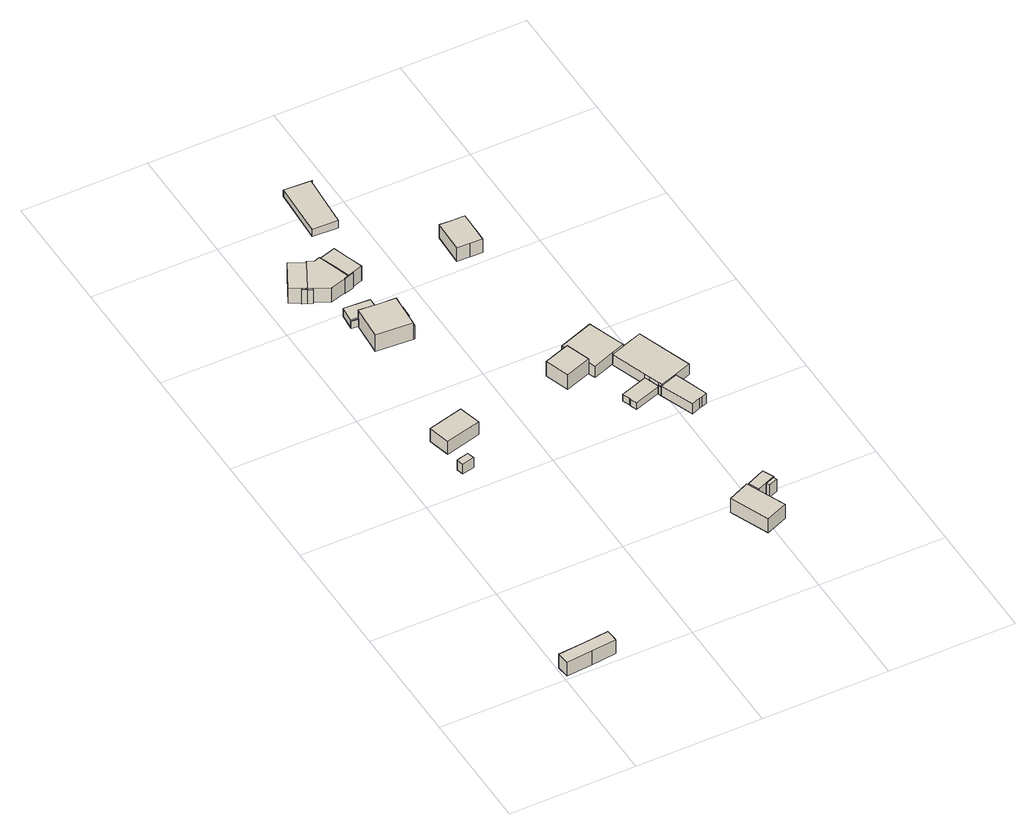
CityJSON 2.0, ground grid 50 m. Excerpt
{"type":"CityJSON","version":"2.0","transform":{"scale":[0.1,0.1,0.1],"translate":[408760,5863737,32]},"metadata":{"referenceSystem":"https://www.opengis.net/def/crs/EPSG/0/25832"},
"CityObjects":{
"building1":{"type":"Building","attributes":{"Gemeindeschluessel":"03454033","AbsoluteHoehe":"33.897","MittlereTraufHoehe":"39.947","Firsthoehe":"41.366","function":"31001_1130","roofType":"3100","measuredHeight":7.47},"address":[{"country":"Germany","locality":"Lorup"}],"geometry":[{"type":"MultiSurface","lod":"1","boundaries":[[[0,1,2,3,4,5,6]],[[7,8,9,10,11,12,13]],[[7,13,6,5]],[[8,7,5,4]],[[9,8,4,3]],[[10,9,3,2]],[[11,10,2,1]],[[12,11,1,0]],[[13,12,0,6]]]}]},
"building2":{"type":"Building","attributes":{"Gemeindeschluessel":"03454033","AbsoluteHoehe":"33.875","MittlereTraufHoehe":"38.46","Firsthoehe":"39.162","function":"31001_2000","roofType":"2100","measuredHeight":5.29},"address":[{"country":"Germany","locality":"Lorup"}],"geometry":[{"type":"MultiSurface","lod":"1","boundaries":[[[14,15,16,17]],[[18,19,20,21]],[[18,21,17,16]],[[19,18,16,15]],[[20,19,15,14]],[[21,20,14,17]]]}]},
"building3":{"type":"Building","attributes":{"Gemeindeschluessel":"03454033","AbsoluteHoehe":"33.884","MittlereTraufHoehe":"37.423","Firsthoehe":"42.64","function":"31001_1000","roofType":"3100","measuredHeight":8.76},"address":[{"country":"Germany","locality":"Lorup","thoroughfareNumber":"38","thoroughfareName":"Werlter Straße"}],"geometry":[{"type":"MultiSurface","lod":"1","boundaries":[[[22,23,24,25]],[[26,27,28,29]],[[26,29,25,24]],[[27,26,24,23]],[[28,27,23,22]],[[29,28,22,25]]]}]},
"building4":{"type":"Building","attributes":{"Gemeindeschluessel":"03454033","AbsoluteHoehe":"35.274","MittlereTraufHoehe":"38.463","Firsthoehe":"39.779","function":"31001_2000","roofType":"3200","measuredHeight":4.5},"address":[{"country":"Germany","locality":"Lorup"}],"children":["building4-1"],"geometry":[{"type":"MultiSurface","lod":"1","boundaries":[[[30,31,32,33]],[[34,35,36,37]],[[34,37,33,32]],[[35,34,32,31]],[[30,38,39,40,35,31]],[[37,36,30,33]],[[38,36,40,39]]]}]},
"building4-1":{"type":"BuildingPart","attributes":{"AbsoluteHoehe":"35.274","MittlereTraufHoehe":"38.463","Firsthoehe":"38.463","roofType":"1000","measuredHeight":3.19},"parents":["building4"],"geometry":[{"type":"MultiSurface","lod":"1","boundaries":[[[38,41,42,39]],[[43,44,36,40]],[[43,40,39,42]],[[44,43,42,41]],[[36,44,41,38]],[[39,40,36,38]]]}]},
"building5":{"type":"Building","attributes":{"Gemeindeschluessel":"03454033","AbsoluteHoehe":"34.871","MittlereTraufHoehe":"41.29","Firsthoehe":"43.918","function":"31001_1000","roofType":"3500","measuredHeight":9.05},"address":[{"country":"Germany","locality":"Lorup","thoroughfareNumber":"36","thoroughfareName":"Werlter Straße"}],"children":["building5-1","building5-2"],"geometry":[{"type":"MultiSurface","lod":"1","boundaries":[[[45,46,47,48,49,50,51,52]],[[53,54,55,56,57,58,59,60]],[[53,60,52,51]],[[54,53,51,50]],[[55,54,50,49]],[[56,55,49,48]],[[57,56,48,47]],[[46,61,62,47]],[[59,58,46,45]],[[52,63,64,45]],[[61,58,57,62]],[[63,60,59,64]]]}]},
"building5-1":{"type":"BuildingPart","attributes":{"AbsoluteHoehe":"34.871","MittlereTraufHoehe":"41.29","Firsthoehe":"41.29","roofType":"1000","measuredHeight":6.42},"parents":["building5"],"geometry":[{"type":"MultiSurface","lod":"1","boundaries":[[[65,66,62,61]],[[57,67,68,58]],[[67,57,62,66]],[[68,67,66,65]],[[58,68,65,61]],[[57,58,61,62]]]}]},
"building5-2":{"type":"BuildingPart","attributes":{"AbsoluteHoehe":"34.871","MittlereTraufHoehe":"41.29","Firsthoehe":"41.29","roofType":"1000","measuredHeight":6.42},"parents":["building5"],"geometry":[{"type":"MultiSurface","lod":"1","boundaries":[[[69,70,64,63]],[[59,71,72,60]],[[71,59,64,70]],[[72,71,70,69]],[[60,72,69,63]],[[59,60,63,64]]]}]},
"building6":{"type":"Building","attributes":{"Gemeindeschluessel":"03454033","AbsoluteHoehe":"35.544","MittlereTraufHoehe":"42.247","Firsthoehe":"42.247","function":"31001_1000","roofType":"1000","measuredHeight":6.7},"address":[{"country":"Germany","locality":"Lorup","thoroughfareNumber":"34","thoroughfareName":"Werlter Straße"}],"children":["building6-1","building6-2","building6-3","building6-4"],"geometry":[{"type":"MultiSurface","lod":"1","boundaries":[[[73,74,75,76,77,78,79,80,81,82]],[[83,84,85,86,87,88,89,90,91,92]],[[83,92,82,81]],[[80,84,93,94,81]],[[86,85,79,78]],[[87,86,78,77]],[[88,87,77,76]],[[89,88,76,75]],[[92,91,73,82]],[[93,84,83,94]],[[79,85,95,96]],[[96,95,84,80]],[[97,98,89,75]],[[74,90,98,97]],[[91,90,74,73]]]}]},
"building6-1":{"type":"BuildingPart","attributes":{"AbsoluteHoehe":"35.544","MittlereTraufHoehe":"41.794","Firsthoehe":"42.592","roofType":"3100","measuredHeight":7.05},"parents":["building6"],"geometry":[{"type":"MultiSurface","lod":"1","boundaries":[[[94,93,99,100,101,102]],[[103,104,105,84,83,106]],[[103,106,102,101]],[[104,103,101,100]],[[105,104,100,99]],[[106,83,94,102]],[[93,84,105,99]],[[83,84,93,94]]]}]},
"building6-2":{"type":"BuildingPart","attributes":{"AbsoluteHoehe":"35.544","MittlereTraufHoehe":"42.367","Firsthoehe":"42.367","roofType":"1000","measuredHeight":6.82},"parents":["building6"],"geometry":[{"type":"MultiSurface","lod":"1","boundaries":[[[107,108,109,110,111]],[[91,90,112,113,114]],[[91,114,111,110]],[[109,74,73,110]],[[113,112,108,107]],[[114,113,107,111]],[[74,90,91,73]],[[112,90,109,108]]]}]},
"building6-3":{"type":"BuildingPart","attributes":{"AbsoluteHoehe":"35.544","MittlereTraufHoehe":"41.488","Firsthoehe":"44.29","roofType":"3100","measuredHeight":8.74},"parents":["building6"],"geometry":[{"type":"MultiSurface","lod":"1","boundaries":[[[109,108,115,116,117,118,119]],[[89,120,121,122,112,90,98]],[[118,75,97,119]],[[120,89,118,117]],[[121,120,117,116]],[[122,121,116,115]],[[112,122,115,108]],[[119,97,74,109]],[[75,89,98,97]],[[109,90,112,108]],[[98,90,74,97]]]}]},
"building6-4":{"type":"BuildingPart","attributes":{"AbsoluteHoehe":"35.544","MittlereTraufHoehe":"41.594","Firsthoehe":"44.288","roofType":"3100","measuredHeight":8.74},"parents":["building6"],"geometry":[{"type":"MultiSurface","lod":"1","boundaries":[[[123,124,125,126,127,128,129]],[[130,131,132,85,95,84,105]],[[130,105,129,128]],[[131,130,128,127]],[[132,131,127,126]],[[85,132,126,125]],[[124,96,79,125]],[[123,80,96,124]],[[129,99,93,123]],[[96,95,85,79]],[[84,95,96,80]],[[99,105,84,93]]]}]},
"building7":{"type":"Building","attributes":{"Gemeindeschluessel":"03454033","AbsoluteHoehe":"35.152","MittlereTraufHoehe":"41.463","Firsthoehe":"42.548","function":"51009_1610","roofType":"3100","measuredHeight":7.4},"address":[{"country":"Germany","locality":"Lorup"}],"geometry":[{"type":"MultiSurface","lod":"1","boundaries":[[[133,134,135,136]],[[137,138,139,140]],[[137,140,136,135]],[[138,137,135,134]],[[139,138,134,133]],[[140,139,133,136]]]}]},
"building8":{"type":"Building","attributes":{"Gemeindeschluessel":"03454033","AbsoluteHoehe":"35.162","MittlereTraufHoehe":"38.022","Firsthoehe":"39.252","function":"31001_2000","roofType":"3100","measuredHeight":4.09},"address":[{"country":"Germany","locality":"Lorup"}],"children":["building8-1","building8-2"],"geometry":[{"type":"MultiSurface","lod":"1","boundaries":[[[141,142,143,144]],[[145,146,147,148]],[[143,145,149,150]],[[146,145,143,142]],[[147,146,142,141]],[[144,148,151,152,153,141]],[[150,149,148,144]],[[152,151,147,153]]]}]},
"building8-1":{"type":"BuildingPart","attributes":{"AbsoluteHoehe":"35.162","MittlereTraufHoehe":"38.022","Firsthoehe":"38.022","roofType":"1000","measuredHeight":2.86},"parents":["building8"],"geometry":[{"type":"MultiSurface","lod":"1","boundaries":[[[153,152,154,155]],[[156,151,147,157]],[[156,158,159,154]],[[151,156,154,152]],[[157,147,153,155]],[[147,151,152,153]]]}]},
"building8-2":{"type":"BuildingPart","attributes":{"BezugspunktDach":"4000","AbsoluteHoehe":"35.162","MittlereTraufHoehe":"38.662","Firsthoehe":"38.662","measuredHeight":3.5},"parents":["building8"],"geometry":[{"type":"MultiSurface","lod":"1","boundaries":[[[160,161,162,163]],[[148,164,165,149]],[[148,149,163,162]],[[164,148,162,161]],[[165,164,161,160]],[[149,165,160,163]]]}]},
"building9":{"type":"Building","attributes":{"Gemeindeschluessel":"03454033","AbsoluteHoehe":"32.853","MittlereTraufHoehe":"37.211","Firsthoehe":"41.58","function":"31001_1000","roofType":"3300","measuredHeight":8.73},"address":[{"country":"Germany","locality":"Lorup","thoroughfareNumber":"35","thoroughfareName":"Werlter Straße"}],"children":["building9-1","building9-2","building9-3"],"geometry":[{"type":"MultiSurface","lod":"1","boundaries":[[[166,167,168,169]],[[170,171,172,173]],[[170,173,169,168]],[[171,170,168,167]],[[166,172,174,175,176,167]],[[173,172,166,169]],[[175,174,171,176]]]}]},
"building9-1":{"type":"BuildingPart","attributes":{"AbsoluteHoehe":"32.853","MittlereTraufHoehe":"37.805","Firsthoehe":"39.339","roofType":"5000","measuredHeight":6.49},"parents":["building9"],"geometry":[{"type":"MultiSurface","lod":"1","boundaries":[[[177,178,179,180]],[[181,182,183,184]],[[181,184,180,179]],[[183,182,178,177]],[[184,183,177,180]],[[182,181,179,178]]]}]},
"building9-2":{"type":"BuildingPart","attributes":{"AbsoluteHoehe":"32.853","MittlereTraufHoehe":"37.211","Firsthoehe":"37.211","roofType":"1000","measuredHeight":4.36},"parents":["building9"],"geometry":[{"type":"MultiSurface","lod":"1","boundaries":[[[185,176,175,186]],[[174,171,187,188]],[[174,188,186,175]],[[187,171,176,185]],[[186,188,189,190]],[[171,174,175,176]],[[190,189,187,185]]]}]},
"building9-3":{"type":"BuildingPart","attributes":{"AbsoluteHoehe":"32.853","MittlereTraufHoehe":"37.805","Firsthoehe":"40.016","roofType":"3100","measuredHeight":7.16},"parents":["building9"],"geometry":[{"type":"MultiSurface","lod":"1","boundaries":[[[191,192,193,194]],[[189,187,195,182]],[[193,189,181,179,178,194]],[[192,185,190,193]],[[195,187,192,191]],[[182,195,191,194]],[[179,181,182,178]],[[185,187,189,190]]]}]},
"building10":{"type":"Building","attributes":{"Gemeindeschluessel":"03454033","AbsoluteHoehe":"33.063","MittlereTraufHoehe":"37.703","Firsthoehe":"42.046","function":"31001_1000","roofType":"3100","measuredHeight":8.98},"address":[{"country":"Germany","locality":"Lorup","thoroughfareNumber":"2","thoroughfareName":"Kamp"}],"geometry":[{"type":"MultiSurface","lod":"1","boundaries":[[[196,197,198,199]],[[200,201,202,203]],[[200,203,199,198]],[[201,200,198,197]],[[202,201,197,196]],[[203,202,196,199]]]}]},
"building11":{"type":"Building","attributes":{"Gemeindeschluessel":"03454033","AbsoluteHoehe":"32.515","MittlereTraufHoehe":"35.517","Firsthoehe":"35.978","function":"31001_2000","roofType":"3100","measuredHeight":3.46},"address":[{"country":"Germany","locality":"Lorup"}],"geometry":[{"type":"MultiSurface","lod":"1","boundaries":[[[204,205,206,207,208,209,210,211,212]],[[213,214,215,216,217,218,219,220,221]],[[213,221,212,211]],[[214,213,211,210]],[[215,214,210,209]],[[216,215,209,208]],[[217,216,208,207]],[[218,217,207,206]],[[219,218,206,205]],[[220,219,205,204]],[[221,220,204,212]]]}]},
"building12":{"type":"Building","attributes":{"Gemeindeschluessel":"03454033","AbsoluteHoehe":"32.87","MittlereTraufHoehe":"36.509","Firsthoehe":"42.335","function":"31001_2000","roofType":"3100","measuredHeight":9.46},"address":[{"country":"Germany","locality":"Lorup"}],"geometry":[{"type":"MultiSurface","lod":"1","boundaries":[[[222,223,224,225,226,227,228,229,230]],[[231,232,233,234,235,236,237,238,239]],[[231,239,230,229]],[[232,231,229,228]],[[233,232,228,227]],[[234,233,227,226]],[[235,234,226,225]],[[236,235,225,224]],[[237,236,224,223]],[[238,237,223,222]],[[239,238,222,230]]]}]},
"building13":{"type":"Building","attributes":{"Gemeindeschluessel":"03454033","AbsoluteHoehe":"34.299","MittlereTraufHoehe":"40.011","Firsthoehe":"42.128","function":"31001_1000","roofType":"3100","measuredHeight":7.83},"address":[{"country":"Germany","locality":"Lorup","thoroughfareNumber":"31","thoroughfareName":"Werlter Straße"}],"geometry":[{"type":"MultiSurface","lod":"1","boundaries":[[[240,241,242,243,244,245,246]],[[247,248,249,250,251,252,253]],[[247,253,246,245]],[[248,247,245,244]],[[249,248,244,243]],[[250,249,243,242]],[[251,250,242,241]],[[252,251,241,240]],[[253,252,240,246]]]}]},
"building14":{"type":"Building","attributes":{"Gemeindeschluessel":"03454033","AbsoluteHoehe":"32.407","MittlereTraufHoehe":"37.049","Firsthoehe":"38.439","function":"31001_2000","roofType":"3100","measuredHeight":6.03},"address":[{"country":"Germany","locality":"Lorup"}],"children":["building14-1","building14-2"],"geometry":[{"type":"MultiSurface","lod":"1","boundaries":[[[254,255,256,257,258,259,260,261,262,263,264]],[[265,266,267,268,269,270,271,272,273,274,275]],[[263,276,277,278,264]],[[262,279,280,263]],[[267,266,262,261]],[[268,267,261,260]],[[269,268,260,259]],[[270,269,259,258]],[[271,270,258,257]],[[272,271,257,256]],[[273,272,256,255]],[[274,273,255,254]],[[264,278,281,254]],[[276,265,282,277]],[[277,282,275,278]],[[279,266,265,280]],[[275,274,281,278]]]}]},
"building14-1":{"type":"BuildingPart","attributes":{"AbsoluteHoehe":"32.407","MittlereTraufHoehe":"36.952","Firsthoehe":"37.505","roofType":"3100","measuredHeight":5.1},"parents":["building14"],"geometry":[{"type":"MultiSurface","lod":"1","boundaries":[[[283,284,285,281,277,286,287,288]],[[289,290,282,274,291,292,293,294]],[[289,294,288,287]],[[290,289,287,286]],[[276,280,295,286]],[[291,274,281,285]],[[292,291,285,284]],[[293,292,284,283]],[[294,293,283,288]],[[277,282,265,276]],[[280,265,290,295]],[[278,275,282,277]],[[281,274,275,278]]]}]},
"building14-2":{"type":"BuildingPart","attributes":{"AbsoluteHoehe":"32.407","MittlereTraufHoehe":"36.314","Firsthoehe":"36.314","roofType":"1000","measuredHeight":3.91},"parents":["building14"],"geometry":[{"type":"MultiSurface","lod":"1","boundaries":[[[295,280,279,296]],[[266,265,290,297]],[[266,297,296,279]],[[297,290,295,296]],[[265,266,279,280]],[[290,265,280,295]]]}]}
},
"vertices":[
[209,21,84],[208,29,84],[205,71,84],[103,61,84],[1,52,84],[6,2,84],[108,11,84],[6,2,19],[1,52,19],[103,61,19],[205,71,19],[208,29,19],[209,21,19],[108,11,19],
[179,1104,65],[186,1075,65],[235,1087,65],[227,1116,65],[235,1087,19],[186,1075,19],[179,1104,19],[227,1116,19],
[307,1311,80],[167,1275,80],[189,1188,80],[330,1224,80],[189,1188,19],[167,1275,19],[307,1311,19],[330,1224,19],
[198,1900,71],[303,1892,71],[307,1957,71],[203,1964,71],[307,1957,33],[303,1892,33],[198,1900,33],[203,1964,33],[198,1900,65],[226,1898,65],[226,1898,33],
[198,1896,65],[225,1894,65],[225,1894,33],[198,1896,33],
[364,1794,106],[367,1842,106],[370,1888,106],[303,1892,106],[226,1898,106],[225,1894,106],[216,1758,106],[361,1748,106],[216,1758,29],[225,1894,29],[226,1898,29],[303,1892,29],[370,1888,29],[367,1842,29],[364,1794,29],[361,1748,29],[367,1842,93],[370,1888,93],[361,1748,93],[364,1794,93],
[372,1842,93],[375,1887,93],[375,1887,29],[372,1842,29],
[366,1748,93],[369,1793,93],[369,1793,29],[366,1748,29],
[263,2063,102],[282,2069,102],[242,2194,102],[240,2201,102],[214,2192,102],[190,2205,102],[186,2198,102],[127,2082,102],[145,2073,102],[202,2044,102],[145,2073,35],[127,2082,35],[186,2198,35],[190,2205,35],[214,2192,35],[240,2201,35],[242,2194,35],[282,2069,35],[263,2063,35],[202,2044,35],[127,2082,100],[145,2073,100],[157,2140,35],[157,2140,102],[262,2132,102],[262,2132,35],
[109,2091,100],[107,2087,100],[125,2078,100],[143,2069,100],[125,2078,35],[107,2087,35],[109,2091,35],[143,2069,35],
[303,2072,104],[302,2076,104],[282,2069,104],[263,2063,104],[264,2059,104],[302,2076,35],[303,2072,35],[264,2059,35],
[345,2090,104],[325,2152,104],[305,2214,104],[242,2194,104],[262,2132,104],[305,2214,35],[325,2152,35],[345,2090,35],
[127,2082,104],[157,2140,104],[186,2198,104],[128,2228,104],[98,2170,104],[68,2112,104],[109,2091,104],[68,2112,35],[98,2170,35],[128,2228,35],
[364,1794,100],[369,1793,100],[372,1842,100],[367,1842,100],[372,1842,32],[369,1793,32],[364,1794,32],[367,1842,32],
[317,2595,66],[305,2372,66],[406,2367,66],[419,2589,66],[406,2367,32],[305,2372,32],[317,2595,32],[419,2589,32],[419,2588,32],[419,2588,66],[366,2592,32],[366,2592,60],[317,2595,60],
[366,2596,60],[318,2599,60],[366,2596,32],[318,2599,32],[317,2599,32],[317,2599,60],
[425,2587,67],[425,2589,67],[419,2589,67],[419,2588,67],[425,2589,32],[425,2587,32],
[1059,349,74],[994,505,74],[908,467,74],[972,313,74],[908,467,9],[994,505,9],[1059,349,9],[972,313,9],[1016,450,9],[1016,450,52],[994,505,52],
[1100,483,66],[1095,497,66],[1058,482,66],[1064,469,66],[1058,482,9],[1095,497,9],[1100,483,9],[1064,469,9],
[1004,509,52],[1027,455,52],[1004,509,9],[1027,455,9],[1022,467,9],[1022,467,52],
[1076,541,69],[1004,509,69],[1022,467,69],[1095,497,69],[1076,541,9],
[786,1416,79],[683,1380,79],[715,1284,79],[818,1320,79],[715,1284,11],[683,1380,11],[786,1416,11],[818,1320,11],
[982,1120,36],[986,1121,36],[976,1152,36],[972,1163,36],[965,1183,36],[857,1147,36],[867,1116,36],[869,1111,36],[878,1085,36],[869,1111,5],[867,1116,5],[857,1147,5],[965,1183,5],[972,1163,5],[976,1152,5],[986,1121,5],[982,1120,5],[878,1085,5],
[915,1325,62],[968,1343,62],[942,1416,62],[916,1489,62],[777,1439,62],[786,1416,62],[803,1366,62],[818,1320,62],[829,1293,62],[818,1320,9],[803,1366,9],[786,1416,9],[777,1439,9],[916,1489,9],[942,1416,9],[968,1343,9],[915,1325,9],[829,1293,9],
[787,2024,86],[789,2073,86],[791,2158,86],[742,2159,86],[692,2161,86],[687,2027,86],[737,2026,86],[687,2027,23],[692,2161,23],[742,2159,23],[791,2158,23],[789,2073,23],[787,2024,23],[737,2026,23],
[1058,1130,54],[1123,1153,54],[1047,1371,54],[981,1348,54],[968,1343,54],[915,1325,54],[965,1183,54],[972,1163,54],[986,1121,54],[991,1107,54],[1057,1130,54],[991,1107,4],[986,1121,4],[972,1163,4],[965,1183,4],[915,1325,4],[968,1343,4],[981,1348,4],[1047,1371,4],[1123,1153,4],[1058,1130,4],[1057,1130,4],[991,1107,51],[1023,1118,51],[1057,1130,51],[986,1121,43],[991,1107,43],[1058,1130,51],[1023,1118,4],
[1084,989,51],[1105,997,51],[1066,1108,51],[987,1106,51],[1037,973,51],[1071,985,51],[1037,973,4],[987,1106,4],[1066,1108,4],[1105,997,4],[1084,989,4],[1071,985,4],[987,1106,43],
[982,1120,43],[982,1120,4]
]}
